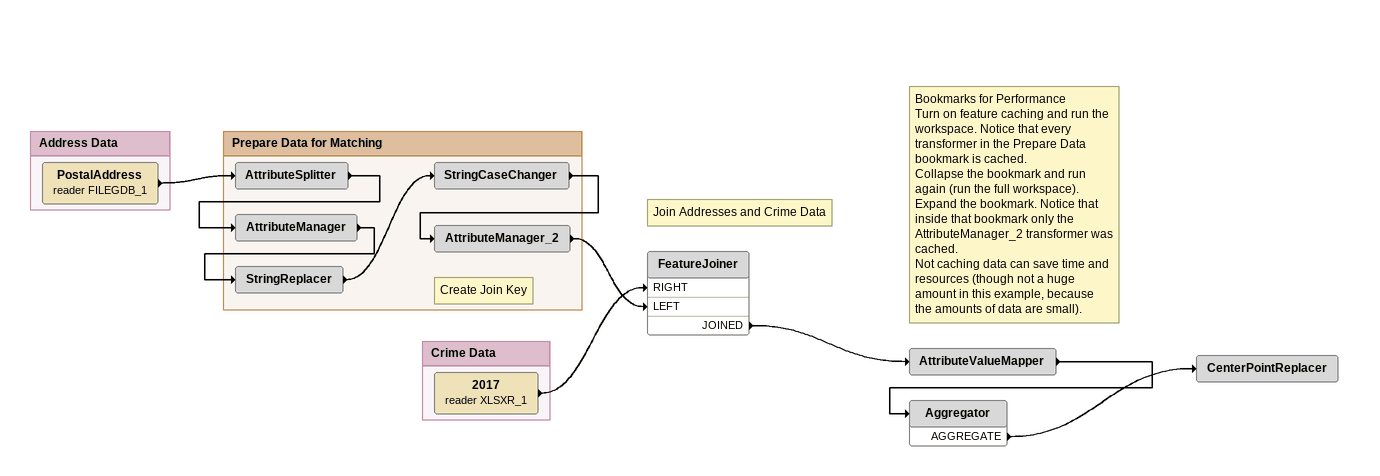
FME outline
Note: Join Addresses and Crime Data
FeatureJoiner
    JOINED -> AttributeValueMapper
Note: Bookmarks for Performance / Turn on feature caching and run the workspace. Notice that every transformer in the Prepare Data bookmark is cached. / Collapse the bookmark and run again (run the full workspace). / Expand the bookmark. Notice that inside that bookmark only the AttributeManager_2 transformer was cached. / Not caching data can save time and resources (though not a huge amount in this example, because the amounts of data are small).
AttributeValueMapper
    -> Aggregator
Aggregator
    AGGREGATE -> CenterPointReplacer
CenterPointReplacer

Bookmark: Address Data
PostalAddress (reader FILEGDB_1)
    -> AttributeSplitter

Bookmark: Prepare Data for Matching
AttributeSplitter
    -> AttributeManager
AttributeManager
    -> StringReplacer
StringReplacer
    -> StringCaseChanger
StringCaseChanger
    -> AttributeManager_2
Note: Create Join Key
AttributeManager_2
    -> FeatureJoiner [LEFT]

Bookmark: Crime Data
2017 (reader XLSXR_1)
    -> FeatureJoiner [RIGHT]
